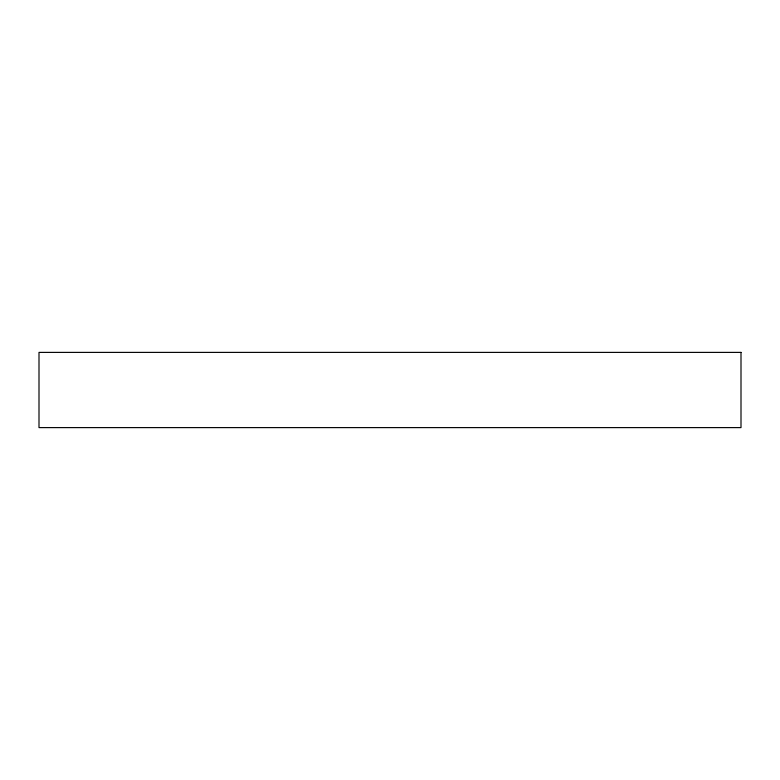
<?xml version="1.0" encoding="UTF-8"?>
<svg xmlns="http://www.w3.org/2000/svg" width="780" height="780" viewBox="0 0 780 780"><rect width="100%" height="100%" fill="white"/><g stroke="black" fill="none" stroke-linecap="round" stroke-linejoin="round"><path stroke-width="1.17" d="M741 352.394L39 352.394L39 427.606L741 427.606L741 352.394"/></g></svg>
